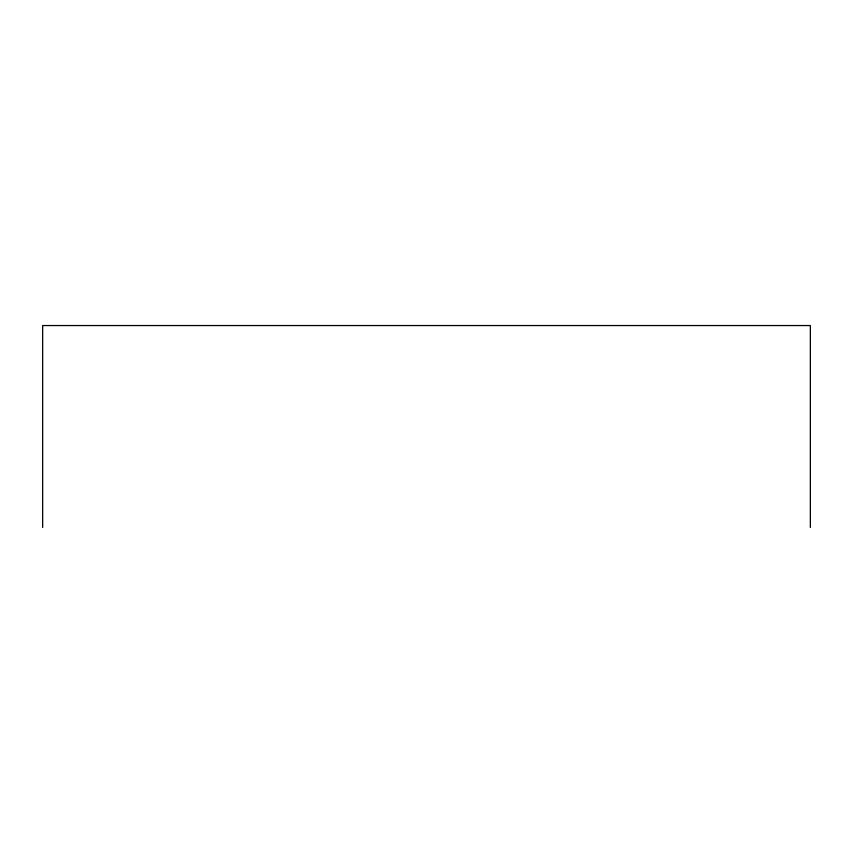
<?xml version="1.0" encoding="UTF-8"?>
<svg xmlns="http://www.w3.org/2000/svg" width="853" height="853" viewBox="0 0 853 853"><rect width="100%" height="100%" fill="white"/><g stroke="black" fill="none" stroke-linecap="round" stroke-linejoin="round"><path stroke-width="1.28" d="M810.35 527.453L810.35 325.547L42.65 325.547L42.65 527.453"/></g></svg>
